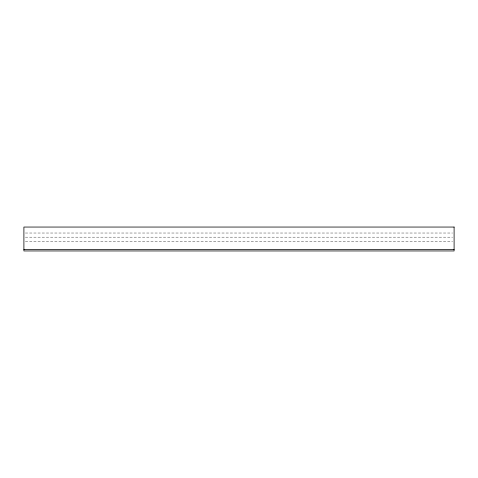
<?xml version="1.0" encoding="UTF-8"?>
<svg xmlns="http://www.w3.org/2000/svg" width="478" height="478" viewBox="0 0 478 478"><rect width="100%" height="100%" fill="white"/><g stroke="black" fill="none" stroke-linecap="round" stroke-linejoin="round"><path stroke-width="0.36" stroke-dasharray="2.39 1.79" d="M25.394 233.025L452.606 233.025M25.394 237.16L452.606 237.16M25.394 241.533L452.606 241.533"/><path stroke-width="0.72" d="M23.9 249.57L454.1 249.57M454.1 227.05L23.9 227.05L23.9 250.95L454.1 250.95L454.1 227.05"/></g></svg>
